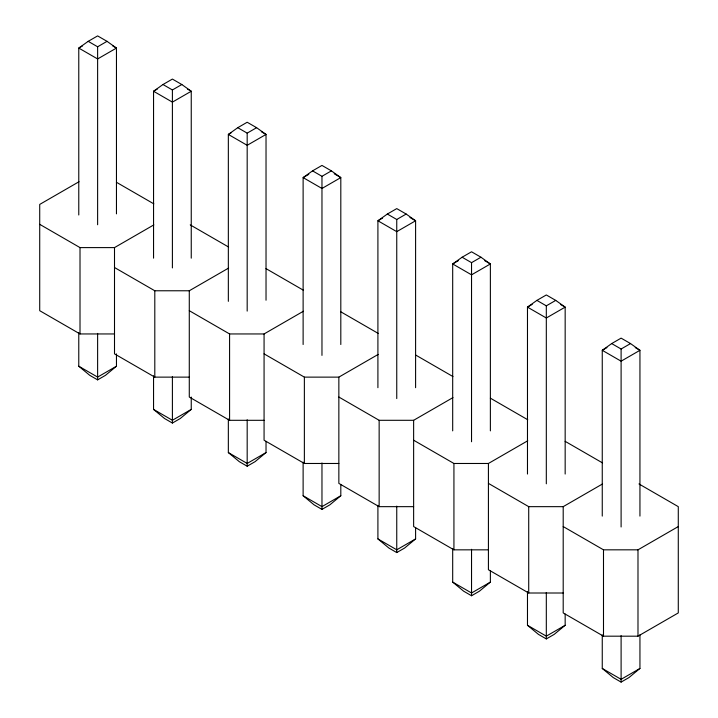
<?xml version="1.0" encoding="UTF-8"?>
<svg xmlns="http://www.w3.org/2000/svg" width="718" height="718" viewBox="0 0 718 718"><rect width="100%" height="100%" fill="white"/><g stroke="black" fill="none" stroke-linecap="round" stroke-linejoin="round"><path stroke-width="1.08" d="M116.46 353.893L116.46 366.216L105.483 375.326L97.621 379.867L89.75 375.326L78.774 366.216L78.774 332.613M191.248 397.072L191.248 409.395L180.272 418.504L172.401 423.046L164.53 418.504L153.553 409.395L153.553 375.783M266.028 441.373L266.028 452.573L255.052 461.674L247.18 466.215L239.318 461.674L228.342 452.573L228.342 418.962M340.808 484.542L340.808 495.743L329.84 504.853L321.969 509.394L314.098 504.853L303.122 495.743L303.122 462.141M415.596 527.721L415.596 538.922L404.62 548.031L396.749 552.573L388.887 548.031L377.91 538.922L377.91 505.319M490.376 570.9L490.376 582.101L479.409 591.201L471.538 595.752L463.666 591.201L452.69 582.101L452.69 548.489M565.165 614.07L565.165 625.279L554.188 634.38L546.317 638.921L538.455 634.38L527.479 625.279L527.479 591.668M639.944 634.847L639.944 668.449L628.977 677.559L621.106 682.1L613.235 677.559L602.258 668.449L602.258 634.847M116.46 213.865L116.46 48.07L107.036 41.339L97.621 35.9L88.197 41.339L78.774 48.07L78.774 214.987M191.248 258.166L191.248 91.249L181.825 84.518L172.401 79.079L162.977 84.518L153.553 91.249L153.553 258.166M266.028 300.223L266.028 134.428L256.604 127.687L247.18 122.248L237.766 127.687L228.342 134.428L228.342 301.336M340.808 344.514L340.808 177.597L331.393 170.866L321.969 165.427L312.545 170.866L303.122 177.597L303.122 344.514M415.596 387.693L415.596 220.776L406.173 214.045L396.749 208.606L387.334 214.045L377.91 220.776L377.91 387.693M490.376 430.863L490.376 263.955L480.961 257.224L471.538 251.785L462.114 257.224L452.69 263.955L452.69 430.863M565.165 474.042L565.165 307.124L555.741 300.393L546.317 294.954L536.902 300.393L527.479 307.124L527.479 474.042M639.944 516.098L639.944 350.303L630.53 343.572L621.106 338.133L611.682 343.572L602.258 350.303L602.258 516.098M82.543 45.898L78.774 48.07L97.621 58.948L116.46 48.07L112.69 45.898M88.197 41.339L97.621 46.778L107.036 41.339M157.323 89.068L153.553 91.249L172.401 102.127L191.248 91.249L187.479 89.068M162.977 84.518L172.401 89.956L181.825 84.518M79.052 181.708L39.714 204.424L39.714 310.688L80.012 333.951L114.503 333.951M231.169 132.794L228.342 134.428L247.18 145.305L266.028 134.428L261.316 131.699M237.766 127.687L247.18 133.135L256.604 127.687M39.714 224.33L80.012 247.602L114.503 247.602L153.84 224.887M308.776 174.339L303.122 177.597L321.969 188.475L340.808 177.597L334.22 173.792M312.545 170.866L321.969 176.305L331.393 170.866M114.503 267.509L154.801 290.772L189.283 290.772L228.62 268.065M116.46 366.216L97.621 377.094L78.774 366.216M382.622 218.057L377.91 220.776L396.749 231.654L415.596 220.776L409.942 217.509M387.334 214.045L396.749 219.484L406.173 214.045M189.283 310.688L229.581 333.951L264.071 333.951L303.409 311.235M191.248 409.395L172.401 420.272L153.553 409.395M458.344 260.688L452.69 263.955L471.538 274.832L490.376 263.955L484.731 260.688M462.114 257.224L471.538 262.662L480.961 257.224M264.071 353.857L304.369 377.129L338.851 377.129L378.189 354.414M266.028 452.573L247.18 463.451L228.342 452.573M532.191 304.405L527.479 307.124L546.317 318.002L565.165 307.124L560.453 304.405M536.902 300.393L546.317 305.832L555.741 300.393M338.851 397.036L379.149 420.299L413.631 420.299L452.977 397.592M340.808 495.743L321.969 506.63L303.122 495.743M606.97 347.584L602.258 350.303L621.106 361.181L639.944 350.303L635.233 347.584M611.682 343.572L621.106 349.011L630.53 343.572M413.631 440.215L453.929 463.478L488.42 463.478L527.757 440.762M415.596 538.922L396.749 549.8L377.91 538.922M488.42 483.385L528.717 506.657L563.199 506.657L602.546 483.941M490.376 582.101L471.538 592.978L452.69 582.101M563.199 526.563L603.497 549.826L637.988 549.826L678.286 526.563M565.165 625.279L546.317 636.157L527.479 625.279M563.199 506.657L563.199 612.921L603.497 636.184L637.988 636.184L678.286 612.921L678.286 506.657L638.948 483.941M639.944 668.449L621.106 679.327L602.258 668.449M114.503 247.602L114.503 353.857L154.801 377.129L189.283 377.129M189.283 290.772L189.283 397.036L229.581 420.308L264.071 420.308M264.071 333.951L264.071 440.215L304.369 463.478L338.851 463.478M338.851 377.129L338.851 483.394L379.149 506.657L413.631 506.657M413.631 420.299L413.631 526.563L453.929 549.835L488.42 549.835M488.42 463.478L488.42 569.742L528.717 593.005L563.199 593.005M116.415 182.264L153.84 203.867M190.243 224.887L228.62 247.046M265.983 268.613L303.409 290.225M340.772 311.791L378.189 333.394M415.551 354.97L452.977 376.573M490.34 398.149L527.757 419.752M565.12 441.319L602.546 462.922M637.988 549.826L637.988 636.184M621.106 349.011L621.106 526.976M621.106 635.645L621.106 682.1M603.497 549.826L603.497 636.184M546.317 305.832L546.317 483.797M546.317 592.467L546.317 638.921M528.717 506.657L528.717 593.005M471.538 262.662L471.538 441.749M471.538 549.288L471.538 595.752M453.929 463.478L453.929 549.835M396.749 219.484L396.749 398.571M396.749 506.109L396.749 552.573M379.149 420.299L379.149 506.657M321.969 176.305L321.969 355.392M321.969 462.939L321.969 509.394M304.369 377.129L304.369 463.478M247.18 133.135L247.18 311.1M247.18 419.761L247.18 466.215M229.581 333.951L229.581 420.308M172.401 89.956L172.401 267.922M172.401 376.582L172.401 423.046M154.801 290.772L154.801 377.129M97.621 46.778L97.621 224.743M97.621 333.412L97.621 379.867M80.012 247.602L80.012 333.951"/></g></svg>
